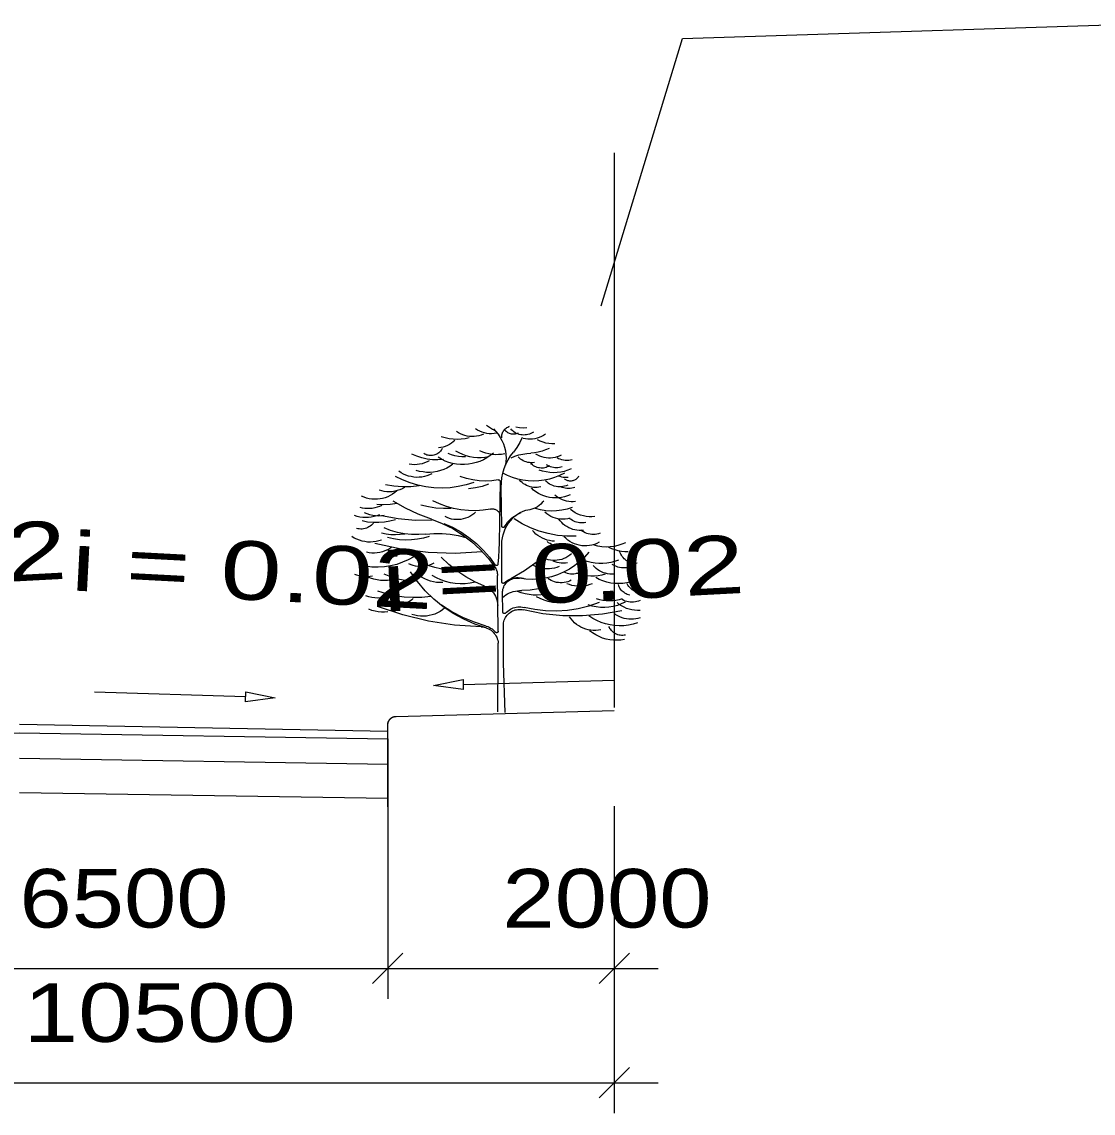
# Model space of a CAD drawing. Header units: metres. Extents: x 532950 to 537618, y 1849954 to 1853119.
# Drawn here: x 535151.4 to 535302.7, y 1850055.4 to 1850209.5 of the extents above; entities that cross this region are included whole.
import ezdxf

# ---------------------------------------------------------------- set-up
doc = ezdxf.new("R2010")
doc.units = ezdxf.units.M
doc.header["$LTSCALE"] = 3.1
for name, color, linetype, lineweight in [('1', 7, 'Continuous', 13), ('16', 7, 'Continuous', 13), ('2', 7, 'Continuous', 13), ('56', 7, 'Continuous', 13), ('57', 7, 'Continuous', 13), ('58', 7, 'Continuous', 13)]:
    doc.layers.add(name, color=color, linetype=linetype, lineweight=lineweight)

msp = doc.modelspace()

# ---------------------------------------------------------------- linework, layer by layer
at = {"layer": '1'}
for p, q in [((535219.2, 1850138.27), (535219.12, 1850143.75)), ((535219.19, 1850130.39), (535219.19, 1850135.72)), ((535218.67, 1850123.42), (535218.59, 1850131.3)), ((535219.36, 1850126.11), (535219.3, 1850128.84))]:
    msp.add_line(p, q, dxfattribs=at)
for points in [[(535218.45, 1850151.41), (535218.1, 1850151.35), (535217.76, 1850151.33), (535217.41, 1850151.33), (535217.07, 1850151.37), (535216.73, 1850151.44), (535216.4, 1850151.54), (535216.08, 1850151.67), (535215.77, 1850151.82), (535215.47, 1850152)], [(535217.03, 1850152.52), (535217.46, 1850152.26), (535217.88, 1850151.99), (535218.3, 1850151.71)], [(535218, 1850152), (535218.36, 1850151.64), (535218.68, 1850151.24), (535218.97, 1850150.81), (535219.21, 1850150.37), (535219.42, 1850149.9), (535219.58, 1850149.41), (535219.7, 1850148.91), (535219.77, 1850148.4), (535219.79, 1850147.89), (535219.77, 1850147.38), (535219.71, 1850146.87)], [(535219.19, 1850150.74), (535219.19, 1850150.88), (535219.19, 1850151.02), (535219.22, 1850151.16), (535219.25, 1850151.3), (535219.3, 1850151.44), (535219.36, 1850151.57), (535219.42, 1850151.69), (535219.5, 1850151.81), (535219.59, 1850151.92), (535219.69, 1850152.02), (535219.8, 1850152.11), (535219.92, 1850152.19), (535220.04, 1850152.27), (535220.17, 1850152.33), (535220.3, 1850152.38)], [(535221.49, 1850151.41), (535221.37, 1850151.35), (535221.24, 1850151.31), (535221.1, 1850151.28), (535220.97, 1850151.26), (535220.83, 1850151.25), (535220.7, 1850151.26), (535220.56, 1850151.28), (535220.43, 1850151.31), (535220.3, 1850151.35), (535220.17, 1850151.4), (535220.05, 1850151.46), (535219.94, 1850151.54), (535219.83, 1850151.62), (535219.73, 1850151.72), (535219.64, 1850151.82), (535219.56, 1850151.93)], [(535223.65, 1850151.56), (535223.47, 1850151.45), (535223.28, 1850151.35), (535223.09, 1850151.28), (535222.89, 1850151.21), (535222.69, 1850151.17), (535222.48, 1850151.15), (535222.27, 1850151.14), (535222.07, 1850151.15), (535221.86, 1850151.18), (535221.66, 1850151.22), (535221.46, 1850151.29), (535221.27, 1850151.37), (535221.08, 1850151.47), (535220.91, 1850151.58), (535220.74, 1850151.71), (535220.59, 1850151.85), (535220.45, 1850152)], [(535222.75, 1850152.15), (535222.23, 1850152.13), (535221.71, 1850152.15), (535221.19, 1850152.23)], [(535212.58, 1850150.37), (535212.33, 1850150.16), (535212.07, 1850149.97), (535211.8, 1850149.8), (535211.51, 1850149.65), (535211.21, 1850149.53), (535210.91, 1850149.44), (535210.59, 1850149.37), (535210.27, 1850149.33)], [(535214.58, 1850150.74), (535214.02, 1850150.62), (535213.46, 1850150.55), (535212.89, 1850150.52), (535212.32, 1850150.54), (535211.75, 1850150.61), (535211.19, 1850150.73), (535210.64, 1850150.89)], [(535216.59, 1850151.26), (535216.28, 1850151.14), (535215.96, 1850151.04), (535215.64, 1850150.97), (535215.31, 1850150.93), (535214.97, 1850150.92), (535214.64, 1850150.94), (535214.31, 1850150.98), (535213.99, 1850151.06), (535213.67, 1850151.16), (535213.37, 1850151.29), (535213.08, 1850151.45), (535212.8, 1850151.63)], [(535222.09, 1850150.81), (535221.73, 1850150.09), (535221.31, 1850149.39), (535220.83, 1850148.73)], [(535225.35, 1850151.26), (535225.08, 1850151.08), (535224.79, 1850150.92), (535224.49, 1850150.79), (535224.18, 1850150.69), (535223.86, 1850150.61), (535223.54, 1850150.57), (535223.21, 1850150.55), (535222.88, 1850150.56), (535222.56, 1850150.6), (535222.23, 1850150.67)], [(535226.69, 1850149.92), (535226.27, 1850149.91), (535225.85, 1850149.94), (535225.43, 1850150.01), (535225.02, 1850150.12), (535224.62, 1850150.26), (535224.24, 1850150.44)], [(535210.79, 1850149.25), (535210.71, 1850149.11), (535210.62, 1850148.98), (535210.52, 1850148.86), (535210.41, 1850148.74), (535210.29, 1850148.64), (535210.16, 1850148.54), (535210.02, 1850148.46), (535209.88, 1850148.39), (535209.73, 1850148.33), (535209.58, 1850148.29), (535209.42, 1850148.26), (535209.26, 1850148.24), (535209.1, 1850148.24), (535208.94, 1850148.25), (535208.78, 1850148.28), (535208.63, 1850148.31), (535208.48, 1850148.37), (535208.33, 1850148.43), (535208.19, 1850148.51)], [(535217.33, 1850148.06), (535216.81, 1850147.97), (535216.27, 1850147.93), (535215.74, 1850147.93), (535215.21, 1850147.97), (535214.68, 1850148.07), (535214.17, 1850148.21), (535213.67, 1850148.39), (535213.19, 1850148.61), (535212.72, 1850148.88)], [(535219.61, 1850148.48), (535219.17, 1850148.4), (535218.72, 1850148.37), (535218.27, 1850148.36), (535217.82, 1850148.4), (535217.37, 1850148.48), (535216.93, 1850148.59), (535216.51, 1850148.74), (535216.09, 1850148.92)], [(535219.12, 1850143.75), (535219.14, 1850144.42), (535219.21, 1850145.09), (535219.35, 1850145.75), (535219.54, 1850146.39), (535219.78, 1850147.02), (535220.08, 1850147.62), (535220.43, 1850148.19), (535220.83, 1850148.73)], [(535225.87, 1850149.25), (535225.38, 1850149.03), (535224.87, 1850148.85), (535224.35, 1850148.72), (535223.81, 1850148.63), (535223.27, 1850148.58)], [(535208.96, 1850147.5), (535208.64, 1850147.34), (535208.3, 1850147.2), (535207.95, 1850147.09), (535207.59, 1850147.01), (535207.23, 1850146.97), (535206.86, 1850146.95), (535206.49, 1850146.97), (535206.13, 1850147.01)], [(535210.94, 1850147.69), (535210.18, 1850147.64), (535209.42, 1850147.66), (535208.66, 1850147.75), (535207.91, 1850147.91), (535207.19, 1850148.14), (535206.48, 1850148.43)], [(535218, 1850148.58), (535217.56, 1850148.23), (535217.1, 1850147.92), (535216.61, 1850147.65), (535216.1, 1850147.42), (535215.57, 1850147.24), (535215.03, 1850147.1), (535214.48, 1850147.01), (535213.92, 1850146.97), (535213.36, 1850146.97), (535212.8, 1850147.03), (535212.25, 1850147.13), (535211.71, 1850147.27), (535211.19, 1850147.47), (535210.68, 1850147.71), (535210.2, 1850147.99)], [(535214.06, 1850148.06), (535213.56, 1850148.06), (535213.06, 1850148.11), (535212.56, 1850148.2), (535212.08, 1850148.33), (535211.61, 1850148.51)], [(535220.53, 1850147.91), (535221.05, 1850148.14), (535221.59, 1850148.32), (535222.14, 1850148.45), (535222.71, 1850148.54), (535223.27, 1850148.58)], [(535223.79, 1850147.24), (535223.56, 1850147.22), (535223.33, 1850147.22), (535223.1, 1850147.24), (535222.88, 1850147.28), (535222.65, 1850147.34), (535222.43, 1850147.41), (535222.22, 1850147.51), (535222.02, 1850147.62), (535221.83, 1850147.75), (535221.66, 1850147.9), (535221.49, 1850148.06)], [(535225.95, 1850146.8), (535225.79, 1850146.71), (535225.62, 1850146.63), (535225.45, 1850146.56), (535225.27, 1850146.52), (535225.09, 1850146.48), (535224.91, 1850146.47), (535224.73, 1850146.47), (535224.54, 1850146.49), (535224.36, 1850146.52), (535224.18, 1850146.57), (535224.01, 1850146.63), (535223.85, 1850146.71), (535223.69, 1850146.81), (535223.54, 1850146.92), (535223.4, 1850147.04), (535223.27, 1850147.17)], [(535227.58, 1850148.29), (535227.3, 1850148.16), (535227.01, 1850148.05), (535226.71, 1850147.97), (535226.4, 1850147.92), (535226.09, 1850147.89), (535225.78, 1850147.89), (535225.47, 1850147.92), (535225.16, 1850147.97), (535224.86, 1850148.05), (535224.57, 1850148.15), (535224.29, 1850148.28), (535224.02, 1850148.43)], [(535229.14, 1850147.62), (535228.9, 1850147.57), (535228.66, 1850147.54), (535228.41, 1850147.53), (535228.16, 1850147.54), (535227.92, 1850147.58), (535227.67, 1850147.63), (535227.44, 1850147.71), (535227.21, 1850147.8), (535226.99, 1850147.91)], [(535209.33, 1850145.66), (535208.99, 1850145.5), (535208.63, 1850145.37), (535208.26, 1850145.27), (535207.89, 1850145.2), (535207.51, 1850145.17), (535207.13, 1850145.16), (535206.75, 1850145.19), (535206.38, 1850145.26), (535206.01, 1850145.35), (535205.65, 1850145.48), (535205.3, 1850145.63), (535204.97, 1850145.81), (535204.66, 1850146.03)], [(535212.28, 1850147.01), (535211.88, 1850146.73), (535211.45, 1850146.48), (535211, 1850146.27), (535210.53, 1850146.11), (535210.05, 1850145.98), (535209.56, 1850145.9), (535209.07, 1850145.86), (535208.57, 1850145.87), (535208.08, 1850145.92), (535207.59, 1850146.01), (535207.12, 1850146.15)], [(535228.03, 1850145.76), (535227.35, 1850145.42), (535226.65, 1850145.14), (535225.93, 1850144.92), (535225.19, 1850144.76), (535224.44, 1850144.66), (535223.68, 1850144.63), (535222.93, 1850144.66), (535222.18, 1850144.76), (535221.44, 1850144.92), (535220.71, 1850145.14), (535220.01, 1850145.42), (535219.34, 1850145.76)], [(535229, 1850146.35), (535228.52, 1850146.16), (535228.02, 1850146.01), (535227.52, 1850145.9), (535227, 1850145.84), (535226.49, 1850145.82), (535225.97, 1850145.85), (535225.46, 1850145.92), (535224.95, 1850146.04), (535224.46, 1850146.2)], [(535227.73, 1850146.65), (535227.53, 1850146.59), (535227.32, 1850146.55), (535227.11, 1850146.52), (535226.9, 1850146.51), (535226.69, 1850146.52), (535226.48, 1850146.55), (535226.27, 1850146.6), (535226.07, 1850146.66), (535225.87, 1850146.74), (535225.68, 1850146.84), (535225.5, 1850146.95)], [(535207.53, 1850143.98), (535206.34, 1850143.84), (535205.15, 1850143.82), (535203.97, 1850143.9), (535202.79, 1850144.11)], [(535215.23, 1850144.43), (535214.14, 1850144.09), (535213.03, 1850143.85), (535211.89, 1850143.7), (535210.75, 1850143.64), (535209.61, 1850143.68), (535208.47, 1850143.82), (535207.35, 1850144.05), (535206.26, 1850144.37), (535205.19, 1850144.79), (535204.16, 1850145.29)], [(535218.7, 1850144.81), (535217.8, 1850144.69), (535216.89, 1850144.64), (535215.98, 1850144.68), (535215.08, 1850144.8), (535214.19, 1850145.01), (535213.33, 1850145.29)], [(535217.33, 1850144.18), (535216.4, 1850143.89), (535215.46, 1850143.68), (535214.5, 1850143.56)], [(535218.7, 1850144.81), (535218.72, 1850144.82), (535218.73, 1850144.82), (535218.75, 1850144.82), (535218.77, 1850144.82), (535218.79, 1850144.81), (535218.8, 1850144.81), (535218.82, 1850144.8), (535218.84, 1850144.79), (535218.85, 1850144.78), (535218.87, 1850144.77), (535218.88, 1850144.76), (535218.89, 1850144.74), (535218.9, 1850144.73), (535218.91, 1850144.72), (535218.92, 1850144.7), (535218.93, 1850144.68), (535218.93, 1850144.67), (535218.94, 1850144.65), (535218.94, 1850144.63), (535218.94, 1850144.61)], [(535218.94, 1850144.61), (535218.91, 1850141.72), (535218.87, 1850138.82), (535218.82, 1850135.93)], [(535224.69, 1850143.82), (535224.44, 1850143.77), (535224.19, 1850143.74), (535223.93, 1850143.73), (535223.68, 1850143.74), (535223.43, 1850143.78), (535223.18, 1850143.83), (535222.94, 1850143.91), (535222.7, 1850144.01), (535222.48, 1850144.13), (535222.27, 1850144.27), (535222.07, 1850144.43), (535221.88, 1850144.6), (535221.71, 1850144.79)], [(535228.53, 1850144.06), (535228.3, 1850143.97), (535228.07, 1850143.9), (535227.83, 1850143.85), (535227.58, 1850143.82), (535227.34, 1850143.82), (535227.09, 1850143.83), (535226.85, 1850143.87), (535226.61, 1850143.93), (535226.38, 1850144), (535226.15, 1850144.1), (535225.94, 1850144.22), (535225.73, 1850144.36), (535225.54, 1850144.51), (535225.36, 1850144.68)], [(535228.58, 1850145.14), (535228.35, 1850145.13), (535228.11, 1850145.13), (535227.88, 1850145.16), (535227.65, 1850145.2), (535227.42, 1850145.26), (535227.2, 1850145.34)], [(535230.04, 1850145.31), (535229.97, 1850145.21), (535229.91, 1850145.12), (535229.83, 1850145.03), (535229.74, 1850144.95), (535229.65, 1850144.88), (535229.55, 1850144.82), (535229.45, 1850144.76), (535229.34, 1850144.71), (535229.23, 1850144.68), (535229.12, 1850144.65), (535229.01, 1850144.64), (535228.89, 1850144.63), (535228.77, 1850144.63), (535228.66, 1850144.65), (535228.54, 1850144.67), (535228.43, 1850144.71), (535228.32, 1850144.75), (535228.22, 1850144.81), (535228.12, 1850144.87), (535228.03, 1850144.94)], [(535204.37, 1850143.27), (535204.08, 1850143.02), (535203.77, 1850142.8), (535203.44, 1850142.6), (535203.1, 1850142.43), (535202.74, 1850142.29), (535202.37, 1850142.18), (535202, 1850142.11), (535201.62, 1850142.06), (535201.23, 1850142.06), (535200.85, 1850142.08), (535200.47, 1850142.14), (535200.1, 1850142.22), (535199.74, 1850142.35), (535199.38, 1850142.5)], [(535205.44, 1850143.74), (535205.12, 1850143.56), (535204.78, 1850143.41), (535204.43, 1850143.29), (535204.07, 1850143.2), (535203.7, 1850143.14), (535203.33, 1850143.12), (535202.96, 1850143.13), (535202.59, 1850143.17), (535202.23, 1850143.24), (535201.87, 1850143.34)], [(535228.84, 1850142.68), (535228.45, 1850142.53), (535228.04, 1850142.4), (535227.63, 1850142.32), (535227.21, 1850142.27), (535226.79, 1850142.25), (535226.37, 1850142.27), (535225.95, 1850142.33), (535225.54, 1850142.42), (535225.14, 1850142.54), (535224.75, 1850142.7), (535224.38, 1850142.9), (535224.02, 1850143.12), (535223.68, 1850143.37), (535223.37, 1850143.66)], [(535229.59, 1850141.74), (535229.28, 1850141.72), (535228.97, 1850141.72), (535228.65, 1850141.74), (535228.35, 1850141.79), (535228.04, 1850141.87), (535227.75, 1850141.98), (535227.47, 1850142.11), (535227.19, 1850142.26), (535226.93, 1850142.44), (535226.69, 1850142.63)], [(535229.52, 1850143.75), (535229.3, 1850143.68), (535229.08, 1850143.62), (535228.85, 1850143.59), (535228.62, 1850143.58), (535228.39, 1850143.59), (535228.16, 1850143.62), (535227.94, 1850143.66), (535227.72, 1850143.73), (535227.51, 1850143.82)], [(535202.23, 1850141.21), (535201.92, 1850141.06), (535201.59, 1850140.94), (535201.25, 1850140.85), (535200.91, 1850140.78), (535200.56, 1850140.75), (535200.22, 1850140.74), (535199.87, 1850140.76), (535199.52, 1850140.81), (535199.18, 1850140.89)], [(535204.4, 1850141.45), (535203.45, 1850141.32), (535202.5, 1850141.28), (535201.55, 1850141.33)], [(535209.27, 1850139.26), (535207.39, 1850139.98), (535205.58, 1850140.83), (535203.83, 1850141.82)], [(535212.06, 1850140.77), (535210.97, 1850140.75), (535209.89, 1850140.83), (535208.82, 1850140.99), (535207.77, 1850141.25)], [(535217.59, 1850140.69), (535216.56, 1850140.52), (535215.51, 1850140.45), (535214.47, 1850140.46), (535213.42, 1850140.57), (535212.39, 1850140.76), (535211.38, 1850141.04), (535210.4, 1850141.41), (535209.45, 1850141.86)], [(535225.11, 1850141.81), (535224.91, 1850141.59), (535224.7, 1850141.38), (535224.47, 1850141.19), (535224.23, 1850141.02), (535223.97, 1850140.88), (535223.7, 1850140.75), (535223.43, 1850140.65), (535223.14, 1850140.57), (535222.85, 1850140.51), (535222.55, 1850140.48)], [(535229.15, 1850140.89), (535228.42, 1850140.67), (535227.68, 1850140.51), (535226.93, 1850140.42), (535226.17, 1850140.4), (535225.42, 1850140.44), (535224.67, 1850140.56), (535223.93, 1850140.74)], [(535201.91, 1850139.89), (535201.54, 1850139.74), (535201.15, 1850139.63), (535200.76, 1850139.54), (535200.36, 1850139.5), (535199.96, 1850139.48), (535199.55, 1850139.5), (535199.16, 1850139.56), (535198.76, 1850139.65), (535198.38, 1850139.77)], [(535202.59, 1850139.77), (535202.19, 1850139.71), (535201.78, 1850139.7), (535201.38, 1850139.72), (535200.98, 1850139.78), (535200.58, 1850139.87), (535200.2, 1850140), (535199.82, 1850140.17)], [(535209.37, 1850139.12), (535206.96, 1850139.09), (535204.56, 1850139.29), (535202.19, 1850139.73)], [(535215.48, 1850140.24), (535215.23, 1850140.02), (535214.96, 1850139.82), (535214.68, 1850139.65), (535214.38, 1850139.51), (535214.07, 1850139.39), (535213.75, 1850139.3), (535213.43, 1850139.23), (535213.1, 1850139.2), (535212.77, 1850139.2), (535212.43, 1850139.23), (535212.11, 1850139.28), (535211.79, 1850139.37), (535211.48, 1850139.48), (535211.18, 1850139.62)], [(535217.59, 1850140.69), (535217.7, 1850140.71), (535217.8, 1850140.71), (535217.9, 1850140.71), (535218, 1850140.7), (535218.1, 1850140.68), (535218.2, 1850140.65), (535218.3, 1850140.62), (535218.39, 1850140.57), (535218.48, 1850140.52), (535218.56, 1850140.46), (535218.64, 1850140.39), (535218.71, 1850140.32), (535218.77, 1850140.24), (535218.83, 1850140.15), (535218.88, 1850140.06), (535218.92, 1850139.97)], [(535219.19, 1850135.72), (535219.21, 1850136.17), (535219.27, 1850136.62), (535219.37, 1850137.06), (535219.51, 1850137.49), (535219.68, 1850137.9), (535219.89, 1850138.3), (535220.13, 1850138.68), (535220.41, 1850139.04), (535220.72, 1850139.37), (535221.05, 1850139.67), (535221.41, 1850139.94), (535221.79, 1850140.18), (535222.19, 1850140.39), (535222.61, 1850140.55)], [(535219.58, 1850138.18), (535219.79, 1850138.51), (535220.02, 1850138.83), (535220.29, 1850139.12), (535220.58, 1850139.39), (535220.89, 1850139.63), (535221.22, 1850139.84), (535221.57, 1850140.03), (535221.94, 1850140.18)], [(535228.84, 1850139.36), (535228.5, 1850139.29), (535228.16, 1850139.25), (535227.81, 1850139.24), (535227.46, 1850139.26), (535227.12, 1850139.31), (535226.78, 1850139.39), (535226.45, 1850139.5), (535226.13, 1850139.65), (535225.82, 1850139.82), (535225.53, 1850140.01), (535225.26, 1850140.23)], [(535231.04, 1850138.8), (535230.83, 1850138.76), (535230.61, 1850138.73), (535230.4, 1850138.73), (535230.18, 1850138.74), (535229.97, 1850138.77), (535229.76, 1850138.82), (535229.55, 1850138.89), (535229.35, 1850138.97), (535229.16, 1850139.07), (535228.97, 1850139.19), (535228.8, 1850139.32), (535228.64, 1850139.46)], [(535232.33, 1850139.62), (535231.93, 1850139.6), (535231.52, 1850139.6), (535231.11, 1850139.64), (535230.71, 1850139.72), (535230.32, 1850139.83), (535229.94, 1850139.98), (535229.57, 1850140.16), (535229.22, 1850140.37), (535228.89, 1850140.61)], [(535201.07, 1850138.68), (535200.93, 1850138.53), (535200.78, 1850138.39), (535200.62, 1850138.27), (535200.44, 1850138.16), (535200.26, 1850138.06), (535200.07, 1850137.99), (535199.88, 1850137.93), (535199.67, 1850137.89), (535199.47, 1850137.86), (535199.27, 1850137.86), (535199.06, 1850137.87), (535198.86, 1850137.91), (535198.66, 1850137.96)], [(535204.16, 1850139.16), (535203.39, 1850138.96), (535202.61, 1850138.83), (535201.82, 1850138.77), (535201.03, 1850138.78), (535200.24, 1850138.85), (535199.46, 1850139)], [(535208.47, 1850137.16), (535207.47, 1850137.08), (535206.46, 1850137.1), (535205.46, 1850137.2), (535204.47, 1850137.39), (535203.5, 1850137.66), (535202.56, 1850138.02)], [(535209.27, 1850139.26), (535210.79, 1850138.66), (535212.26, 1850137.92), (535213.65, 1850137.05), (535214.95, 1850136.06), (535216.16, 1850134.95), (535217.26, 1850133.73), (535218.24, 1850132.42)], [(535210.99, 1850138.66), (535212.23, 1850138.11), (535213.42, 1850137.45), (535214.54, 1850136.69), (535215.6, 1850135.84), (535216.58, 1850134.9), (535217.47, 1850133.88), (535218.27, 1850132.78)], [(535219.58, 1850138.18), (535219.57, 1850138.16), (535219.56, 1850138.15), (535219.55, 1850138.13), (535219.54, 1850138.12), (535219.52, 1850138.11), (535219.51, 1850138.1), (535219.49, 1850138.09), (535219.47, 1850138.08), (535219.46, 1850138.08), (535219.44, 1850138.07), (535219.42, 1850138.07), (535219.41, 1850138.07), (535219.39, 1850138.07), (535219.37, 1850138.07), (535219.35, 1850138.08), (535219.34, 1850138.08), (535219.32, 1850138.09), (535219.3, 1850138.1), (535219.29, 1850138.11), (535219.27, 1850138.12), (535219.26, 1850138.13), (535219.25, 1850138.14), (535219.24, 1850138.15), (535219.23, 1850138.17), (535219.22, 1850138.19), (535219.21, 1850138.2), (535219.21, 1850138.22), (535219.2, 1850138.24), (535219.2, 1850138.25), (535219.2, 1850138.27)], [(535229.71, 1850136.85), (535228.39, 1850136.85), (535227.07, 1850136.97), (535225.76, 1850137.21), (535224.48, 1850137.57), (535223.24, 1850138.04), (535222.05, 1850138.62), (535220.92, 1850139.31)], [(535230.74, 1850137.67), (535230.43, 1850137.65), (535230.12, 1850137.65), (535229.81, 1850137.68), (535229.51, 1850137.73), (535229.21, 1850137.81), (535228.92, 1850137.92), (535228.64, 1850138.04), (535228.37, 1850138.2), (535228.11, 1850138.37), (535227.87, 1850138.56), (535227.65, 1850138.78), (535227.44, 1850139.01), (535227.26, 1850139.26)], [(535202.2, 1850136.3), (535201.82, 1850136.18), (535201.43, 1850136.09), (535201.04, 1850136.04), (535200.64, 1850136.02), (535200.24, 1850136.03), (535199.85, 1850136.08), (535199.46, 1850136.16), (535199.08, 1850136.27), (535198.71, 1850136.41), (535198.35, 1850136.59), (535198.01, 1850136.79)], [(535205.52, 1850137.16), (535204.85, 1850137.07), (535204.18, 1850137.03), (535203.51, 1850137.06), (535202.85, 1850137.14), (535202.2, 1850137.28)], [(535208.96, 1850136.79), (535208.14, 1850136.57), (535207.3, 1850136.41), (535206.44, 1850136.33), (535205.59, 1850136.31), (535204.74, 1850136.36), (535203.89, 1850136.48), (535203.06, 1850136.67)], [(535208.47, 1850137.16), (535209.61, 1850137.25), (535210.75, 1850137.25), (535211.89, 1850137.15), (535213.02, 1850136.96), (535214.13, 1850136.67)], [(535226.65, 1850136.14), (535226.29, 1850136.16), (535225.93, 1850136.22), (535225.59, 1850136.3), (535225.25, 1850136.42), (535224.92, 1850136.56), (535224.6, 1850136.74), (535224.3, 1850136.94), (535224.02, 1850137.16), (535223.76, 1850137.41), (535223.53, 1850137.67)], [(535232.94, 1850135.99), (535232.61, 1850135.82), (535232.27, 1850135.69), (535231.93, 1850135.59), (535231.57, 1850135.52), (535231.21, 1850135.48), (535230.85, 1850135.48), (535230.49, 1850135.51), (535230.13, 1850135.57), (535229.78, 1850135.66), (535229.44, 1850135.78), (535229.12, 1850135.93), (535228.8, 1850136.11), (535228.51, 1850136.31), (535228.23, 1850136.55), (535227.97, 1850136.8)], [(535233.09, 1850137.26), (535232.86, 1850137.19), (535232.62, 1850137.14), (535232.38, 1850137.11), (535232.13, 1850137.09), (535231.89, 1850137.1), (535231.65, 1850137.13), (535231.41, 1850137.18), (535231.18, 1850137.25), (535230.95, 1850137.34), (535230.73, 1850137.45), (535230.52, 1850137.58), (535230.33, 1850137.72)], [(535203.67, 1850135.31), (535203.36, 1850135.11), (535203.03, 1850134.92), (535202.69, 1850134.77), (535202.33, 1850134.65), (535201.97, 1850134.56), (535201.6, 1850134.5), (535201.22, 1850134.47), (535200.85, 1850134.47), (535200.47, 1850134.51), (535200.1, 1850134.58)], [(535216.4, 1850134.64), (535212.6, 1850134.43), (535208.78, 1850134.56), (535205, 1850135.02), (535201.27, 1850135.81)], [(535218.82, 1850135.93), (535218.79, 1850134.91), (535218.73, 1850133.89), (535218.64, 1850132.88)], [(535228.54, 1850135.52), (535228.31, 1850135.45), (535228.08, 1850135.39), (535227.84, 1850135.36), (535227.6, 1850135.34), (535227.36, 1850135.35), (535227.12, 1850135.38), (535226.88, 1850135.42), (535226.65, 1850135.49), (535226.43, 1850135.57), (535226.21, 1850135.67), (535226, 1850135.8), (535225.81, 1850135.93), (535225.62, 1850136.09)], [(535236.67, 1850135.93), (535236.14, 1850135.71), (535235.6, 1850135.54), (535235.04, 1850135.41), (535234.48, 1850135.34), (535233.91, 1850135.32), (535233.34, 1850135.35), (535232.77, 1850135.44), (535232.22, 1850135.58)], [(535237.03, 1850134.65), (535236.56, 1850134.66), (535236.09, 1850134.7), (535235.63, 1850134.78), (535235.18, 1850134.91), (535234.74, 1850135.07), (535234.32, 1850135.27)], [(535207.48, 1850134.45), (535206.76, 1850133.95), (535205.99, 1850133.52), (535205.18, 1850133.16), (535204.35, 1850132.87), (535203.49, 1850132.66), (535202.62, 1850132.53), (535201.74, 1850132.48), (535200.86, 1850132.5), (535199.98, 1850132.61)], [(535216.74, 1850129.81), (535215.39, 1850130.41), (535214.1, 1850131.13), (535212.86, 1850131.95), (535211.7, 1850132.86), (535210.62, 1850133.87)], [(535225.88, 1850134.71), (535224.19, 1850133.25), (535222.38, 1850131.95), (535220.46, 1850130.82)], [(535231.47, 1850134.58), (535230.87, 1850133.89), (535230.2, 1850133.26), (535229.49, 1850132.7), (535228.73, 1850132.2), (535227.92, 1850131.76), (535227.08, 1850131.41), (535226.21, 1850131.12), (535225.32, 1850130.92), (535224.42, 1850130.79), (535223.51, 1850130.75), (535222.59, 1850130.78), (535221.69, 1850130.9)], [(535229.05, 1850134.35), (535228.8, 1850134.15), (535228.53, 1850133.97), (535228.25, 1850133.81), (535227.96, 1850133.68), (535227.66, 1850133.58), (535227.35, 1850133.5), (535227.03, 1850133.45), (535226.71, 1850133.42), (535226.39, 1850133.42), (535226.07, 1850133.45), (535225.76, 1850133.51), (535225.45, 1850133.59), (535225.15, 1850133.7), (535224.86, 1850133.84)], [(535228.49, 1850133.07), (535228.19, 1850133.03), (535227.89, 1850133.02), (535227.59, 1850133.03), (535227.3, 1850133.07), (535227.01, 1850133.13), (535226.72, 1850133.22), (535226.44, 1850133.32)], [(535235.66, 1850133.47), (535235.13, 1850133.27), (535234.59, 1850133.13), (535234.03, 1850133.03), (535233.48, 1850132.98), (535232.91, 1850132.98), (535232.36, 1850133.03), (535231.8, 1850133.13), (535231.26, 1850133.27), (535230.73, 1850133.47)], [(535238.3, 1850133.02), (535238.1, 1850133.01), (535237.9, 1850133.01), (535237.7, 1850133.04), (535237.5, 1850133.08), (535237.31, 1850133.14), (535237.12, 1850133.22), (535236.94, 1850133.31), (535236.77, 1850133.41), (535236.61, 1850133.54), (535236.46, 1850133.67), (535236.32, 1850133.82), (535236.2, 1850133.98), (535236.09, 1850134.15), (535235.99, 1850134.33), (535235.91, 1850134.51), (535235.85, 1850134.71)], [(535209.59, 1850133.02), (535209.29, 1850132.88), (535208.98, 1850132.76), (535208.66, 1850132.66), (535208.33, 1850132.6), (535208, 1850132.57), (535207.67, 1850132.56), (535207.34, 1850132.58), (535207.01, 1850132.64), (535206.69, 1850132.72), (535206.38, 1850132.83), (535206.07, 1850132.96)], [(535216.98, 1850123.92), (535215.37, 1850124.45), (535213.82, 1850125.13), (535212.33, 1850125.94), (535210.92, 1850126.89), (535209.61, 1850127.95), (535208.39, 1850129.14), (535207.29, 1850130.43), (535206.31, 1850131.81)], [(535212.26, 1850132.11), (535211.41, 1850132.13), (535210.56, 1850132.23), (535209.73, 1850132.41), (535208.92, 1850132.66)], [(535218.24, 1850132.42), (535218.33, 1850132.27), (535218.41, 1850132.12), (535218.47, 1850131.96), (535218.52, 1850131.8), (535218.56, 1850131.64), (535218.58, 1850131.47), (535218.59, 1850131.3)], [(535218.64, 1850132.88), (535218.64, 1850132.86), (535218.64, 1850132.84), (535218.63, 1850132.82), (535218.62, 1850132.81), (535218.61, 1850132.79), (535218.6, 1850132.78), (535218.59, 1850132.76), (535218.58, 1850132.75), (535218.57, 1850132.74), (535218.55, 1850132.73), (535218.54, 1850132.72), (535218.52, 1850132.71), (535218.51, 1850132.7), (535218.49, 1850132.7), (535218.47, 1850132.69), (535218.45, 1850132.69), (535218.44, 1850132.69), (535218.42, 1850132.69), (535218.4, 1850132.7), (535218.38, 1850132.7), (535218.37, 1850132.71), (535218.35, 1850132.71), (535218.33, 1850132.72), (535218.32, 1850132.73), (535218.3, 1850132.74), (535218.29, 1850132.76), (535218.28, 1850132.77), (535218.27, 1850132.78)], [(535227.31, 1850132.56), (535226.98, 1850132.43), (535226.63, 1850132.34), (535226.28, 1850132.27), (535225.92, 1850132.23), (535225.57, 1850132.23), (535225.21, 1850132.25), (535224.86, 1850132.3), (535224.51, 1850132.39), (535224.17, 1850132.5), (535223.84, 1850132.64), (535223.53, 1850132.81)], [(535230.24, 1850131.74), (535230.03, 1850131.66), (535229.81, 1850131.59), (535229.59, 1850131.54), (535229.36, 1850131.51), (535229.14, 1850131.5), (535228.91, 1850131.51), (535228.68, 1850131.54), (535228.46, 1850131.59), (535228.24, 1850131.66), (535228.03, 1850131.74)], [(535235.04, 1850131.5), (535234.74, 1850131.49), (535234.44, 1850131.5), (535234.14, 1850131.54), (535233.84, 1850131.61), (535233.55, 1850131.7), (535233.28, 1850131.82), (535233.01, 1850131.96), (535232.75, 1850132.12), (535232.51, 1850132.3), (535232.29, 1850132.51), (535232.09, 1850132.73)], [(535237.75, 1850132.61), (535237.48, 1850132.51), (535237.21, 1850132.44), (535236.94, 1850132.39), (535236.66, 1850132.36), (535236.38, 1850132.36), (535236.1, 1850132.39), (535235.83, 1850132.43), (535235.56, 1850132.5), (535235.29, 1850132.6), (535235.04, 1850132.71), (535234.79, 1850132.85)], [(535200.92, 1850131.2), (535200.61, 1850131.14), (535200.29, 1850131.11), (535199.97, 1850131.1), (535199.66, 1850131.12), (535199.34, 1850131.16), (535199.03, 1850131.23), (535198.73, 1850131.33), (535198.43, 1850131.45)], [(535204.01, 1850130.78), (535203.53, 1850130.67), (535203.05, 1850130.6), (535202.56, 1850130.58), (535202.07, 1850130.61), (535201.58, 1850130.68), (535201.1, 1850130.79), (535200.64, 1850130.94), (535200.19, 1850131.14)], [(535207.1, 1850130.54), (535206.32, 1850130.53), (535205.54, 1850130.6), (535204.77, 1850130.73), (535204.01, 1850130.93), (535203.27, 1850131.19), (535202.56, 1850131.51)], [(535210.86, 1850130.29), (535210.43, 1850130.29), (535209.99, 1850130.33), (535209.56, 1850130.4), (535209.14, 1850130.5), (535208.73, 1850130.65), (535208.33, 1850130.82), (535207.95, 1850131.03), (535207.59, 1850131.26)], [(535215.41, 1850130.35), (535214.72, 1850130.21), (535214.02, 1850130.14), (535213.32, 1850130.12), (535212.62, 1850130.17), (535211.93, 1850130.28), (535211.25, 1850130.45), (535210.59, 1850130.69), (535209.95, 1850130.98), (535209.35, 1850131.32)], [(535219.54, 1850130.25), (535219.52, 1850130.24), (535219.51, 1850130.23), (535219.5, 1850130.22), (535219.48, 1850130.21), (535219.46, 1850130.2), (535219.45, 1850130.2), (535219.43, 1850130.19), (535219.41, 1850130.19), (535219.39, 1850130.19), (535219.38, 1850130.19), (535219.36, 1850130.19), (535219.34, 1850130.2), (535219.33, 1850130.2), (535219.31, 1850130.21), (535219.29, 1850130.22), (535219.28, 1850130.23), (535219.26, 1850130.24), (535219.25, 1850130.25), (535219.24, 1850130.26), (535219.23, 1850130.28), (535219.22, 1850130.29), (535219.21, 1850130.31), (535219.21, 1850130.33), (535219.2, 1850130.34), (535219.2, 1850130.36), (535219.19, 1850130.38), (535219.19, 1850130.39)], [(535219.3, 1850128.84), (535219.3, 1850129.02), (535219.32, 1850129.2), (535219.36, 1850129.38), (535219.41, 1850129.55), (535219.47, 1850129.72), (535219.55, 1850129.88), (535219.65, 1850130.03), (535219.76, 1850130.18), (535219.88, 1850130.31), (535220.01, 1850130.44), (535220.15, 1850130.55), (535220.3, 1850130.64), (535220.46, 1850130.73), (535220.62, 1850130.8), (535220.79, 1850130.86), (535220.97, 1850130.9), (535221.15, 1850130.92), (535221.33, 1850130.93), (535221.51, 1850130.92), (535221.69, 1850130.9)], [(535219.54, 1850130.25), (535219.72, 1850130.41), (535219.91, 1850130.55), (535220.12, 1850130.68), (535220.34, 1850130.78), (535220.56, 1850130.87), (535220.79, 1850130.94), (535221.03, 1850130.98), (535221.27, 1850131.01), (535221.51, 1850131.01), (535221.75, 1850130.99), (535221.99, 1850130.96), (535222.22, 1850130.9), (535222.45, 1850130.82)], [(535229.01, 1850130.64), (535228.77, 1850130.52), (535228.52, 1850130.42), (535228.26, 1850130.35), (535227.99, 1850130.3), (535227.72, 1850130.27), (535227.45, 1850130.27), (535227.18, 1850130.29), (535226.91, 1850130.33), (535226.65, 1850130.4), (535226.4, 1850130.49), (535226.15, 1850130.6), (535225.91, 1850130.73), (535225.69, 1850130.88)], [(535231.96, 1850130.14), (535231.62, 1850130.01), (535231.27, 1850129.9), (535230.91, 1850129.82), (535230.55, 1850129.78), (535230.18, 1850129.76), (535229.81, 1850129.78), (535229.45, 1850129.82), (535229.09, 1850129.9), (535228.74, 1850130.01), (535228.4, 1850130.14)], [(535233.81, 1850131.5), (535233.31, 1850131.36), (535232.8, 1850131.27), (535232.29, 1850131.22), (535231.77, 1850131.21), (535231.25, 1850131.25), (535230.74, 1850131.33), (535230.24, 1850131.45), (535229.75, 1850131.62)], [(535237.38, 1850130.39), (535236.83, 1850130.26), (535236.27, 1850130.18), (535235.7, 1850130.15), (535235.14, 1850130.17), (535234.57, 1850130.24), (535234.02, 1850130.36), (535233.48, 1850130.53), (535232.96, 1850130.74), (535232.46, 1850131.01)], [(535239.1, 1850128.79), (535238.87, 1850128.8), (535238.65, 1850128.83), (535238.43, 1850128.89), (535238.21, 1850128.96), (535238, 1850129.05), (535237.8, 1850129.16), (535237.62, 1850129.29), (535237.44, 1850129.43), (535237.28, 1850129.59), (535237.13, 1850129.76), (535237, 1850129.95), (535236.89, 1850130.14)], [(535209.16, 1850128.35), (535207.91, 1850128.21), (535206.65, 1850128.18), (535205.39, 1850128.25), (535204.14, 1850128.42), (535202.91, 1850128.7), (535201.71, 1850129.08)], [(535216.74, 1850129.81), (535216.99, 1850129.7), (535217.22, 1850129.56), (535217.44, 1850129.41), (535217.65, 1850129.24), (535217.84, 1850129.05), (535218.02, 1850128.84), (535218.17, 1850128.61), (535218.3, 1850128.38), (535218.41, 1850128.13), (535218.5, 1850127.88), (535218.56, 1850127.62), (535218.6, 1850127.35), (535218.62, 1850127.08)], [(535219.29, 1850128.17), (535219.52, 1850128.37), (535219.75, 1850128.55), (535220, 1850128.71), (535220.27, 1850128.84), (535220.54, 1850128.96), (535220.82, 1850129.05), (535221.11, 1850129.11), (535221.41, 1850129.15), (535221.7, 1850129.17), (535222, 1850129.16)], [(535225.32, 1850128.67), (535224.76, 1850128.58), (535224.19, 1850128.54), (535223.61, 1850128.54), (535223.04, 1850128.6), (535222.48, 1850128.7), (535221.92, 1850128.84), (535221.39, 1850129.04)], [(535225.57, 1850129.65), (535224.39, 1850129.41), (535223.2, 1850129.25), (535222, 1850129.16)], [(535237.25, 1850128.54), (535237.08, 1850128.58), (535236.91, 1850128.64), (535236.75, 1850128.7), (535236.59, 1850128.79), (535236.45, 1850128.88), (535236.31, 1850128.99), (535236.18, 1850129.11), (535236.06, 1850129.24), (535235.95, 1850129.38), (535235.86, 1850129.53), (535235.77, 1850129.69), (535235.71, 1850129.85), (535235.66, 1850130.02)], [(535203.4, 1850128.41), (535202.99, 1850128.28), (535202.57, 1850128.18), (535202.14, 1850128.13), (535201.71, 1850128.11), (535201.27, 1850128.13), (535200.84, 1850128.18), (535200.42, 1850128.28), (535200.01, 1850128.41)], [(535206.68, 1850128.05), (535206.49, 1850127.87), (535206.28, 1850127.71), (535206.06, 1850127.57), (535205.83, 1850127.45), (535205.59, 1850127.34), (535205.35, 1850127.26), (535205.09, 1850127.2), (535204.83, 1850127.16), (535204.57, 1850127.14), (535204.31, 1850127.14)], [(535216.99, 1850124.16), (535215.32, 1850124.69), (535213.7, 1850125.36), (535212.15, 1850126.16), (535210.67, 1850127.1)], [(535232.94, 1850127.47), (535231.48, 1850126.98), (535229.98, 1850126.61), (535228.46, 1850126.38), (535226.92, 1850126.28), (535225.38, 1850126.32), (535223.84, 1850126.49), (535222.33, 1850126.79)], [(535228.15, 1850127.43), (535227.55, 1850127.41), (535226.95, 1850127.43), (535226.35, 1850127.5), (535225.76, 1850127.63), (535225.19, 1850127.8), (535224.63, 1850128.03), (535224.09, 1850128.3)], [(535236.62, 1850127.53), (535236.07, 1850127.28), (535235.51, 1850127.07), (535234.93, 1850126.92), (535234.33, 1850126.83), (535233.73, 1850126.79), (535233.13, 1850126.8), (535232.53, 1850126.87), (535231.94, 1850126.99), (535231.37, 1850127.17)], [(535236.2, 1850128.01), (535235.76, 1850127.88), (535235.3, 1850127.79), (535234.85, 1850127.73), (535234.39, 1850127.71), (535233.93, 1850127.73), (535233.47, 1850127.79), (535233.02, 1850127.88), (535232.58, 1850128.01)], [(535238.73, 1850126.38), (535238.34, 1850126.37), (535237.95, 1850126.39), (535237.56, 1850126.45), (535237.18, 1850126.54), (535236.81, 1850126.66), (535236.45, 1850126.82), (535236.1, 1850127), (535235.78, 1850127.22), (535235.47, 1850127.47)], [(535238.73, 1850127.77), (535238.51, 1850127.68), (535238.28, 1850127.61), (535238.05, 1850127.56), (535237.81, 1850127.53), (535237.57, 1850127.52), (535237.33, 1850127.54), (535237.09, 1850127.57), (535236.86, 1850127.62), (535236.63, 1850127.69), (535236.41, 1850127.78), (535236.2, 1850127.89)], [(535203.1, 1850126.17), (535202.65, 1850126.13), (535202.2, 1850126.13), (535201.74, 1850126.17), (535201.3, 1850126.25), (535200.86, 1850126.37), (535200.43, 1850126.53)], [(535216.26, 1850124.05), (535212.53, 1850124.3), (535208.83, 1850124.86), (535205.2, 1850125.73), (535201.65, 1850126.9)], [(535211.16, 1850126.71), (535210.84, 1850126.46), (535210.49, 1850126.23), (535210.13, 1850126.03), (535209.75, 1850125.86), (535209.36, 1850125.73), (535208.95, 1850125.63), (535208.54, 1850125.57), (535208.13, 1850125.55), (535207.71, 1850125.56), (535207.3, 1850125.6), (535206.89, 1850125.69), (535206.5, 1850125.8)], [(535219.72, 1850125.98), (535219.71, 1850125.96), (535219.69, 1850125.95), (535219.68, 1850125.94), (535219.66, 1850125.93), (535219.65, 1850125.92), (535219.63, 1850125.92), (535219.61, 1850125.91), (535219.6, 1850125.91), (535219.58, 1850125.91), (535219.56, 1850125.91), (535219.54, 1850125.91), (535219.52, 1850125.91), (535219.51, 1850125.92), (535219.49, 1850125.92), (535219.47, 1850125.93), (535219.46, 1850125.94), (535219.44, 1850125.95), (535219.43, 1850125.96), (535219.42, 1850125.97), (535219.4, 1850125.99), (535219.39, 1850126), (535219.39, 1850126.02), (535219.38, 1850126.03), (535219.37, 1850126.05), (535219.37, 1850126.07), (535219.36, 1850126.09), (535219.36, 1850126.11)], [(535219.42, 1850124.23), (535219.43, 1850124.43), (535219.45, 1850124.62), (535219.49, 1850124.82), (535219.55, 1850125.01), (535219.63, 1850125.19), (535219.72, 1850125.36), (535219.82, 1850125.53), (535219.94, 1850125.69), (535220.07, 1850125.83), (535220.22, 1850125.97), (535220.37, 1850126.09), (535220.54, 1850126.2), (535220.71, 1850126.29), (535220.89, 1850126.37), (535221.08, 1850126.43), (535221.27, 1850126.47), (535221.47, 1850126.5), (535221.66, 1850126.52), (535221.86, 1850126.51), (535222.05, 1850126.49), (535222.25, 1850126.45)], [(535219.72, 1850125.98), (535219.87, 1850126.14), (535220.04, 1850126.28), (535220.22, 1850126.41), (535220.41, 1850126.53), (535220.6, 1850126.63), (535220.81, 1850126.71), (535221.02, 1850126.78), (535221.23, 1850126.83), (535221.45, 1850126.86), (535221.67, 1850126.87), (535221.9, 1850126.86), (535222.12, 1850126.84), (535222.33, 1850126.79)], [(535236.15, 1850126.33), (535233.39, 1850125.83), (535230.59, 1850125.59), (535227.79, 1850125.62), (535225, 1850125.9), (535222.25, 1850126.45)], [(535238.36, 1850124.6), (535237.73, 1850124.42), (535237.09, 1850124.29), (535236.44, 1850124.21), (535235.78, 1850124.19), (535235.13, 1850124.23), (535234.48, 1850124.32), (535233.84, 1850124.47), (535233.21, 1850124.67), (535232.61, 1850124.93), (535232.03, 1850125.23), (535231.47, 1850125.59)], [(535238.73, 1850125.34), (535238.42, 1850125.24), (535238.1, 1850125.18), (535237.78, 1850125.13), (535237.46, 1850125.12), (535237.13, 1850125.13), (535236.81, 1850125.17), (535236.49, 1850125.24), (535236.18, 1850125.33), (535235.87, 1850125.45), (535235.58, 1850125.6), (535235.31, 1850125.76), (535235.04, 1850125.96)], [(535216.26, 1850124.05), (535216.47, 1850124.03), (535216.69, 1850124), (535216.89, 1850123.95), (535217.1, 1850123.88), (535217.3, 1850123.79), (535217.49, 1850123.69), (535217.67, 1850123.57), (535217.83, 1850123.43), (535217.99, 1850123.28), (535218.13, 1850123.12), (535218.26, 1850122.95), (535218.37, 1850122.77), (535218.47, 1850122.57), (535218.55, 1850122.37), (535218.61, 1850122.17), (535218.66, 1850121.95), (535218.68, 1850121.74)], [(535216.99, 1850124.16), (535217.2, 1850124.09), (535217.41, 1850123.99), (535217.61, 1850123.88), (535217.81, 1850123.76), (535217.98, 1850123.61), (535218.15, 1850123.46), (535218.3, 1850123.28)], [(535219.66, 1850111.97), (535219.42, 1850118.94), (535219.42, 1850124.23)], [(535233.2, 1850123.62), (535232.84, 1850123.56), (535232.47, 1850123.53), (535232.11, 1850123.53), (535231.75, 1850123.56), (535231.39, 1850123.63), (535231.04, 1850123.72), (535230.69, 1850123.85), (535230.36, 1850124), (535230.05, 1850124.19), (535229.75, 1850124.39), (535229.47, 1850124.63), (535229.21, 1850124.89), (535228.98, 1850125.17), (535228.77, 1850125.46)], [(535236.64, 1850122.88), (535236.47, 1850122.85), (535236.29, 1850122.84), (535236.11, 1850122.84), (535235.93, 1850122.86), (535235.75, 1850122.89), (535235.58, 1850122.94), (535235.41, 1850123), (535235.25, 1850123.08), (535235.1, 1850123.17), (535234.95, 1850123.27), (535234.82, 1850123.38), (535234.69, 1850123.51), (535234.57, 1850123.65), (535234.47, 1850123.79), (535234.38, 1850123.95), (535234.3, 1850124.11)], [(535218.67, 1850123.42), (535218.67, 1850123.4), (535218.66, 1850123.38), (535218.66, 1850123.36), (535218.65, 1850123.34), (535218.65, 1850123.33), (535218.64, 1850123.31), (535218.63, 1850123.3), (535218.62, 1850123.28), (535218.61, 1850123.27), (535218.59, 1850123.26), (535218.58, 1850123.25), (535218.56, 1850123.24), (535218.55, 1850123.23), (535218.53, 1850123.22), (535218.52, 1850123.22), (535218.5, 1850123.21), (535218.48, 1850123.21), (535218.46, 1850123.21), (535218.44, 1850123.21), (535218.43, 1850123.21), (535218.41, 1850123.22), (535218.39, 1850123.22), (535218.38, 1850123.23), (535218.36, 1850123.24), (535218.34, 1850123.25), (535218.33, 1850123.26), (535218.32, 1850123.27), (535218.3, 1850123.28)], [(535236.52, 1850122.26), (535236, 1850122.18), (535235.48, 1850122.15), (535234.95, 1850122.16), (535234.43, 1850122.22), (535233.92, 1850122.32), (535233.42, 1850122.47), (535232.93, 1850122.67), (535232.46, 1850122.9), (535232.02, 1850123.18), (535231.6, 1850123.49)], [(535218.64, 1850112.03), (535218.7, 1850119.75), (535218.68, 1850121.74)]]:
    msp.add_lwpolyline(points, dxfattribs=at)
at = {"layer": '16'}
for p, q in [((535213.74, 1850115.89), (535235.08, 1850116.54)), ((535183.02, 1850114.15), (535161.68, 1850114.8)), ((535203.08, 1850098.64), (535203.08, 1850071.51)), ((535203.08, 1850098.64), (535203.08, 1850071.51)), ((535235.08, 1850098.71), (535235.08, 1850055.36)), ((535235.08, 1850098.64), (535235.08, 1850071.51)), ((535200.93, 1850073.66), (535205.22, 1850077.95)), ((535205.22, 1850077.95), (535200.93, 1850073.66)), ((535232.93, 1850073.66), (535237.23, 1850077.95)), ((535086.58, 1850075.8), (535215.57, 1850075.8)), ((535206.99, 1850075.8), (535241.28, 1850075.8)), ((535232.93, 1850057.51), (535237.23, 1850061.8)), ((535063.68, 1850059.66), (535241.28, 1850059.66))]:
    msp.add_line(p, q, dxfattribs=at)
msp.add_lwpolyline([(535233.23, 1850169.39), (535244.7, 1850207.16), (535318.19, 1850209.5)], dxfattribs=at)
for points in [[(535213.76, 1850115.19), (535209.55, 1850115.76), (535213.72, 1850116.59)], [(535183.04, 1850114.85), (535187.21, 1850114.02), (535183, 1850113.45)]]:
    msp.add_lwpolyline(points, close=True, dxfattribs=at)
at = {"layer": '2'}
msp.add_line((535235.08, 1850190.98), (535235.08, 1850112.64), dxfattribs=at)
at = {"layer": '56'}
for p, q in [((535151.08, 1850109.08), (535203.08, 1850108.24)), ((535203.08, 1850108.24), (535203.08, 1850098.64))]:
    msp.add_line(p, q, dxfattribs=at)
msp.add_lwpolyline([(535203.08, 1850108.24), (535203.08, 1850110.18), (535203.08, 1850110.24), (535203.08, 1850110.31), (535203.09, 1850110.37), (535203.1, 1850110.44), (535203.12, 1850110.5), (535203.14, 1850110.56), (535203.16, 1850110.62), (535203.18, 1850110.68), (535203.21, 1850110.74), (535203.24, 1850110.79), (535203.28, 1850110.85), (535203.32, 1850110.9), (535203.36, 1850110.95), (535203.4, 1850111), (535203.44, 1850111.05), (535203.49, 1850111.09), (535203.54, 1850111.13), (535203.59, 1850111.17), (535203.65, 1850111.21), (535203.7, 1850111.24), (535203.76, 1850111.27), (535203.82, 1850111.29), (535203.88, 1850111.32), (535203.94, 1850111.34), (535204, 1850111.35), (535204.07, 1850111.37), (535204.13, 1850111.38), (535204.19, 1850111.38), (535204.26, 1850111.39), (535235.08, 1850112.21)], dxfattribs=at)
at = {"layer": '57'}
for points in [[(535203.08, 1850098.64), (535203.08, 1850110.05), (535203.08, 1850110.09), (535203.08, 1850110.13), (535203.08, 1850110.16), (535203.08, 1850110.2), (535203.09, 1850110.23), (535203.09, 1850110.27), (535203.1, 1850110.31), (535203.1, 1850110.34), (535203.11, 1850110.38), (535203.12, 1850110.41), (535203.13, 1850110.45), (535203.14, 1850110.48), (535203.15, 1850110.52), (535203.16, 1850110.55), (535203.17, 1850110.59), (535203.18, 1850110.62), (535203.2, 1850110.65), (535203.21, 1850110.69), (535203.23, 1850110.72), (535203.24, 1850110.75), (535203.26, 1850110.78), (535203.28, 1850110.82), (535203.3, 1850110.85), (535203.31, 1850110.88), (535203.33, 1850110.91), (535203.35, 1850110.94), (535203.38, 1850110.97), (535203.4, 1850111), (535203.42, 1850111.02), (535203.44, 1850111.05), (535203.46, 1850111.07), (535203.49, 1850111.1), (535203.51, 1850111.12), (535203.53, 1850111.14), (535203.56, 1850111.16), (535203.58, 1850111.18), (535203.61, 1850111.2), (535203.64, 1850111.22), (535203.66, 1850111.24), (535203.69, 1850111.26), (535203.72, 1850111.27), (535203.75, 1850111.29), (535203.78, 1850111.3), (535203.81, 1850111.31), (535203.84, 1850111.33), (535203.87, 1850111.34), (535203.9, 1850111.35), (535203.93, 1850111.36), (535203.97, 1850111.36), (535204, 1850111.37), (535204.03, 1850111.38), (535204.06, 1850111.38), (535204.09, 1850111.38), (535204.13, 1850111.39), (535204.16, 1850111.39), (535204.19, 1850111.39), (535204.23, 1850111.39), (535204.26, 1850111.39), (535235.08, 1850112.21)], [(535099.08, 1850108.24), (535151.08, 1850109.08), (535203.08, 1850108.24)]]:
    msp.add_lwpolyline(points, dxfattribs=at)
at = {"layer": '58'}
for p, q in [((535151.08, 1850110.29), (535203.08, 1850109.31)), ((535151.08, 1850105.49), (535203.08, 1850104.66)), ((535151.08, 1850100.67), (535203.08, 1850099.84))]:
    msp.add_line(p, q, dxfattribs=at)

# ---------------------------------------------------------------- texts
at = {"layer": '16', "width": 1.4}
for rotation, p in [(3, (535106.75, 1850128.17)), (357, (535158.22, 1850129.2)), (3, (535202.48, 1850126.17))]:
    msp.add_text('i = 0.02', height=8.272, rotation=rotation, dxfattribs=at).set_placement(p)
at = {"layer": '16'}
for s, width, p in [('6500', 1.2, (535151.08, 1850081.58)), ('2000', 1.2, (535219.28, 1850081.58)), ('10500', 1.25, (535151.68, 1850065.43))]:
    msp.add_text(s, height=8.272, dxfattribs=dict(at, width=width)).set_placement(p)

doc.saveas('drawing.dxf')
